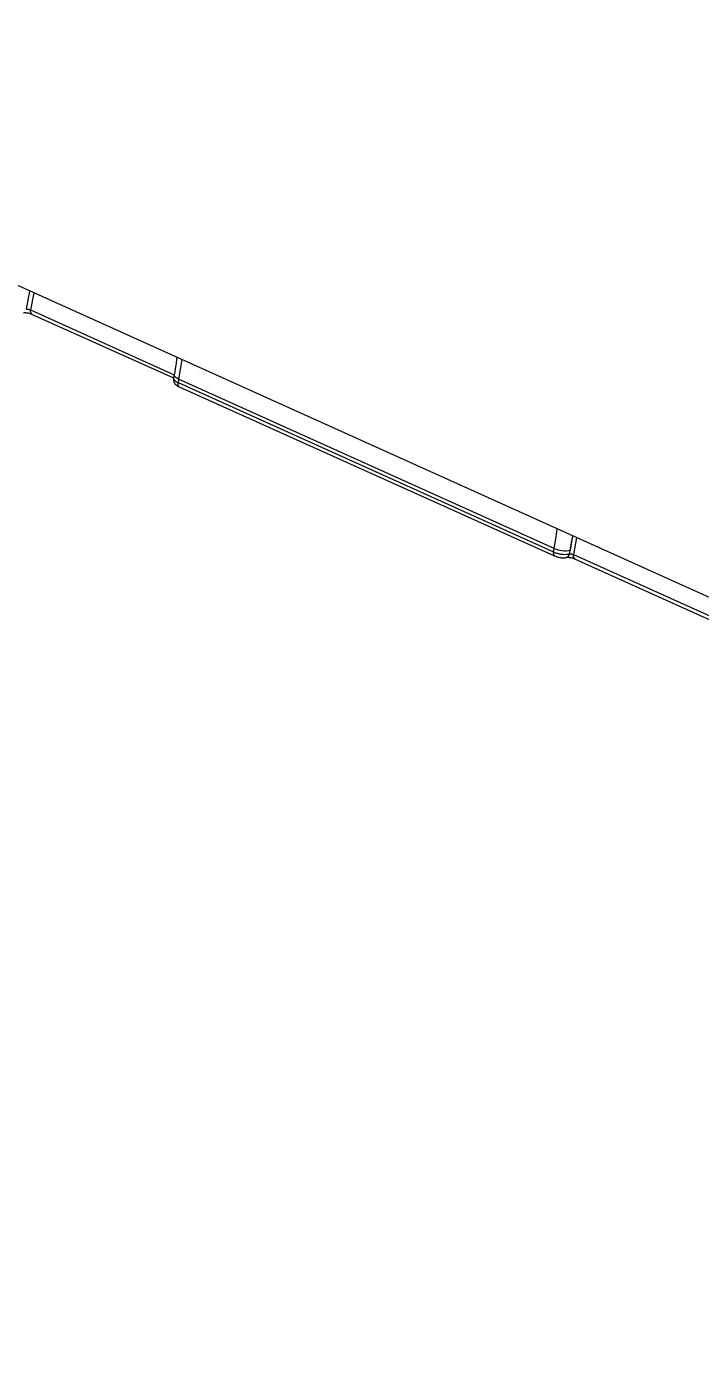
# Model space of a CAD drawing. Header units: millimetres. Extents: x -10374 to 11119, y -8221 to 9433.
# Drawn here: x -1998.2 to -1882, y -5633.8 to -5404.5 of the extents above; entities that cross this region are included whole.
import ezdxf

# ---------------------------------------------------------------- set-up
doc = ezdxf.new("R2010")
doc.units = ezdxf.units.MM
for name, color, linetype in [('DIKOM_ОБЪЕКТ', 7, 'Continuous'), ('DIKOM_РАЗМЕР_ЗОНА', 7, 'Continuous'), ('DIKOM_РАЗМЕР_ОБЪЕКТА', 7, 'Continuous')]:
    doc.layers.add(name, color=color, linetype=linetype)
doc.styles.add('style1', font='arial.ttf', dxfattribs={"width": 0.8})
doc.dimstyles.new('1-50', dxfattribs={"dimtxt": 300, "dimasz": 200, "dimexe": 100, "dimexo": 0, "dimgap": 100, "dimtad": 0, "dimdec": 0, "dimtxsty": 'style1', "dimcen": 0, "dimclrd": 7, "dimclre": 7, "dimadec": 1, "dimazin": 2, "dimtfac": 1, "dimtdec": 0, "dimtmove": 1, "dimatfit": 3, "dimfxl": 0, "dimlwd": 25, "dimlwe": 18, "dimarcsym": 0})

# ---------------------------------------------------------------- blocks, each defined once
blk = doc.blocks.new('*D16')
at = {"layer": 'Defpoints', "color": 0, "transparency": 16777216}
for p in [(-9045.1, 5161.67), (3694.49, 5161.67), (1813.16, -6719.94)]:
    blk.add_point(p, dxfattribs=at)
at = {"layer": 'DIKOM_РАЗМЕР_ОБЪЕКТА', "color": 7, "lineweight": 18, "transparency": 16777216}
for p, q in [((3694.49, 5161.67), (-9145.1, 5161.67)), ((1813.16, -6719.94), (-9145.1, -6719.94))]:
    blk.add_line(p, q, dxfattribs=at)
at = {"layer": 'DIKOM_РАЗМЕР_ОБЪЕКТА', "color": 7, "lineweight": 25, "transparency": 16777216}
for p, q in [((-9045.1, 4961.67), (-9045.1, -0.45)), ((-9045.1, -6519.94), (-9045.1, -1080.23))]:
    blk.add_line(p, q, dxfattribs=at)
at = {"layer": 'DIKOM_РАЗМЕР_ОБЪЕКТА', "color": 7, "transparency": 16777216}
for points in [[(-9078.43, 4961.67), (-9011.76, 4961.67), (-9045.1, 5161.67)], [(-9078.43, -6519.94), (-9011.76, -6519.94), (-9045.1, -6719.94)]]:
    blk.add_solid(points, dxfattribs=at)
at = {"layer": 'DIKOM_РАЗМЕР_ОБЪЕКТА', "color": 0, "transparency": 16777216, "insert": (-9045.1, -540.34), "char_height": 300, "attachment_point": 5, "rotation": 90, "style": 'style1'}
blk.add_mtext('11900', dxfattribs=at)
blk = doc.blocks.new('*D13')
at = {"layer": 'Defpoints', "color": 0, "transparency": 16777216}
for p in [(-10176.97, 7112.81), (3082.33, 7112.81), (2015.48, -8221.4)]:
    blk.add_point(p, dxfattribs=at)
at = {"layer": 'DIKOM_РАЗМЕР_ЗОНА', "color": 7, "lineweight": 18, "transparency": 16777216}
for p, q in [((3082.33, 7112.81), (-10276.97, 7112.81)), ((2015.48, -8221.4), (-10276.97, -8221.4))]:
    blk.add_line(p, q, dxfattribs=at)
at = {"layer": 'DIKOM_РАЗМЕР_ЗОНА', "color": 7, "lineweight": 25, "transparency": 16777216}
for p, q in [((-10176.97, 6912.81), (-10176.97, -14.41)), ((-10176.97, -8021.4), (-10176.97, -1094.19))]:
    blk.add_line(p, q, dxfattribs=at)
at = {"layer": 'DIKOM_РАЗМЕР_ЗОНА', "color": 7, "transparency": 16777216}
for points in [[(-10210.3, 6912.81), (-10143.64, 6912.81), (-10176.97, 7112.81)], [(-10210.3, -8021.4), (-10143.64, -8021.4), (-10176.97, -8221.4)]]:
    blk.add_solid(points, dxfattribs=at)
at = {"layer": 'DIKOM_РАЗМЕР_ЗОНА', "color": 0, "transparency": 16777216, "insert": (-10176.97, -554.3), "char_height": 300, "attachment_point": 5, "rotation": 90, "style": 'style1'}
blk.add_mtext('15300', dxfattribs=at)

msp = doc.modelspace()

# ---------------------------------------------------------------- linework, layer by layer
at = {"layer": 'DIKOM_ОБЪЕКТ', "color": 7, "linetype": 'Continuous', "lineweight": 15}
for p, q in [((-2065.82, -5419.43), (-1825.45, -5527.76)), ((-1998.25, -5453.28), (-1997.67, -5450.15)), ((-1997.02, -5450.44), (-1997.56, -5453.4)), ((-1997.56, -5453.4), (-1972.77, -5464.58)), ((-1997.37, -5454.12), (-1972.88, -5465.15)), ((-1972.78, -5464.59), (-1972.89, -5465.21)), ((-1972.01, -5465.35), (-1972.12, -5465.95)), ((-1907.23, -5494.55), (-1972.01, -5465.35)), ((-1972.12, -5465.95), (-1907.34, -5495.15)), ((-1971.93, -5466.67), (-1907.15, -5495.86)), ((-1904.46, -5494.85), (-1904, -5492.36)), ((-1903.35, -5492.65), (-1903.9, -5495.62)), ((-1907.34, -5495.15), (-1907.23, -5494.55)), ((-1904.58, -5495.49), (-1904.46, -5494.85)), ((-1903.9, -5495.62), (-1879.11, -5506.79)), ((-1903.71, -5496.33), (-1879.21, -5507.37))]:
    msp.add_line(p, q, dxfattribs=at)
at = {"layer": 'DIKOM_ОБЪЕКТ', "color": 7, "linetype": 'Continuous', "lineweight": 15, "flags": 128}
for points in [[(-1971.48, -5461.95), (-1971.67, -5463.34), (-1972.01, -5465.35)], [(-1972.01, -5465.35), (-1972.29, -5465.2), (-1972.52, -5465.05), (-1972.68, -5464.89), (-1972.76, -5464.73), (-1972.78, -5464.59)], [(-1907.23, -5494.55), (-1906.89, -5492.54), (-1906.7, -5491.15)], [(-1904.05, -5492.34), (-1904.11, -5492.74), (-1904.46, -5494.85)]]:
    msp.add_lwpolyline(points, dxfattribs=at)
at = {"layer": 'DIKOM_ОБЪЕКТ', "color": 7, "linetype": 'Continuous', "lineweight": 15}
for centre, radius, start, end in [((-1996.98, -5453.63), 0.63, 159.2044, 230.8445), ((-1971.54, -5466.18), 0.629, 159.1057, 230.8716), ((-1906.75, -5495.38), 0.626, 159.0112, 231.5831), ((-1905.39, -5490.55), 4.4, 245.3034, 282.1182), ((-1905.31, -5495.4), 0.738, 287.2804, 352.7052), ((-1903.31, -5495.84), 0.627, 158.9869, 230.9905)]:
    msp.add_arc(centre, radius, start, end, dxfattribs=at)
for points, knots in [([(-1998.75, -5453.89), (-1998.75, -5453.89), (-1998.75, -5453.89), (-1998.66, -5453.87), (-1998.51, -5453.87), (-1998.28, -5453.88), (-1997.97, -5453.93), (-1997.66, -5454), (-1997.46, -5454.08), (-1997.39, -5454.11), (-1997.38, -5454.12)], [0, 0, 0, 0, 0.071721, 0.168424, 0.292248, 0.439644, 0.617265, 0.805815, 0.966907, 1, 1, 1, 1]), ([(-1998.25, -5453.28), (-1998.21, -5453.27), (-1998.14, -5453.27), (-1997.98, -5453.28), (-1997.82, -5453.32), (-1997.67, -5453.36), (-1997.59, -5453.39), (-1997.56, -5453.4)], [0, 0, 0, 0, 0.215691, 0.430813, 0.645498, 0.85961, 1, 1, 1, 1]), ([(-1972.32, -5461.57), (-1972.36, -5461.95), (-1972.48, -5462.94), (-1972.66, -5463.96), (-1972.78, -5464.59)], [0, 0, 0, 0, 0.386241, 1, 1, 1, 1]), ([(-1972.87, -5465.21), (-1972.89, -5465.3), (-1972.93, -5465.52), (-1972.84, -5465.85), (-1972.65, -5466.17), (-1972.35, -5466.44), (-1972.11, -5466.59), (-1971.94, -5466.66), (-1971.93, -5466.67)], [0, 0, 0, 0, 0.139752, 0.333452, 0.518347, 0.714892, 0.99041, 1, 1, 1, 1]), ([(-1972.88, -5465.21), (-1972.88, -5465.28), (-1972.88, -5465.44), (-1972.61, -5465.7), (-1972.28, -5465.87), (-1972.12, -5465.95)], [0, 0, 0, 0, 0.313483, 0.656664, 1, 1, 1, 1]), ([(-1907.34, -5495.15), (-1907.22, -5495.2), (-1906.91, -5495.33), (-1906.33, -5495.48), (-1905.66, -5495.58), (-1905.04, -5495.59), (-1904.73, -5495.53), (-1904.58, -5495.49)], [0, 0, 0, 0, 0.140753, 0.355429, 0.570209, 0.785061, 1, 1, 1, 1]), ([(-1907.14, -5495.86), (-1906.96, -5495.93), (-1906.6, -5496.08), (-1905.96, -5496.18), (-1905.45, -5496.2), (-1905.18, -5496.11), (-1905.1, -5496.08)], [0, 0, 0, 0, 0.27045, 0.555387, 0.872305, 1, 1, 1, 1]), ([(-1905.09, -5496.1), (-1905.09, -5496.1), (-1905.08, -5496.1), (-1905, -5496.09), (-1904.85, -5496.08), (-1904.61, -5496.1), (-1904.3, -5496.14), (-1904, -5496.22), (-1903.79, -5496.29), (-1903.72, -5496.33), (-1903.71, -5496.33)], [0, 0, 0, 0, 0.071732, 0.16834, 0.292152, 0.439758, 0.617151, 0.805885, 0.966826, 1, 1, 1, 1]), ([(-1904.58, -5495.49), (-1904.54, -5495.49), (-1904.47, -5495.48), (-1904.31, -5495.5), (-1904.15, -5495.53), (-1904, -5495.57), (-1903.93, -5495.61), (-1903.9, -5495.62)], [0, 0, 0, 0, 0.215263, 0.430423, 0.644965, 0.859624, 1, 1, 1, 1])]:
    msp.add_open_spline(points, degree=3, knots=knots, dxfattribs=at)

# ---------------------------------------------------------------- dimensions: what is measured, and where the dimension line sits
at = {"layer": 'DIKOM_РАЗМЕР_ЗОНА'}
dim = msp.add_linear_dim(base=(-10176.97, 7112.81), p1=(2015.48, -8221.4), p2=(3082.33, 7112.81), angle=270, text='15300', dimstyle='1-50', override={"dimscale": 1, "dimtix": 0, "dimtofl": 1, "dimtmove": 1, "dimatfit": 3}, dxfattribs=at)
dim.commit()
dim.dimension.update_dxf_attribs({"geometry": '*D13', "text_midpoint": (-10176.97, -554.3), "dimtype": 160})
at = {"layer": 'DIKOM_РАЗМЕР_ОБЪЕКТА'}
dim = msp.add_linear_dim(base=(-9045.1, 5161.67), p1=(1813.16, -6719.94), p2=(3694.49, 5161.67), angle=270, text='11900', dimstyle='1-50', override={"dimscale": 1, "dimtix": 0, "dimtofl": 1, "dimtmove": 1, "dimatfit": 3}, dxfattribs=at)
dim.commit()
dim.dimension.update_dxf_attribs({"geometry": '*D16', "text_midpoint": (-9045.1, -540.34), "dimtype": 160})

doc.saveas('drawing.dxf')
